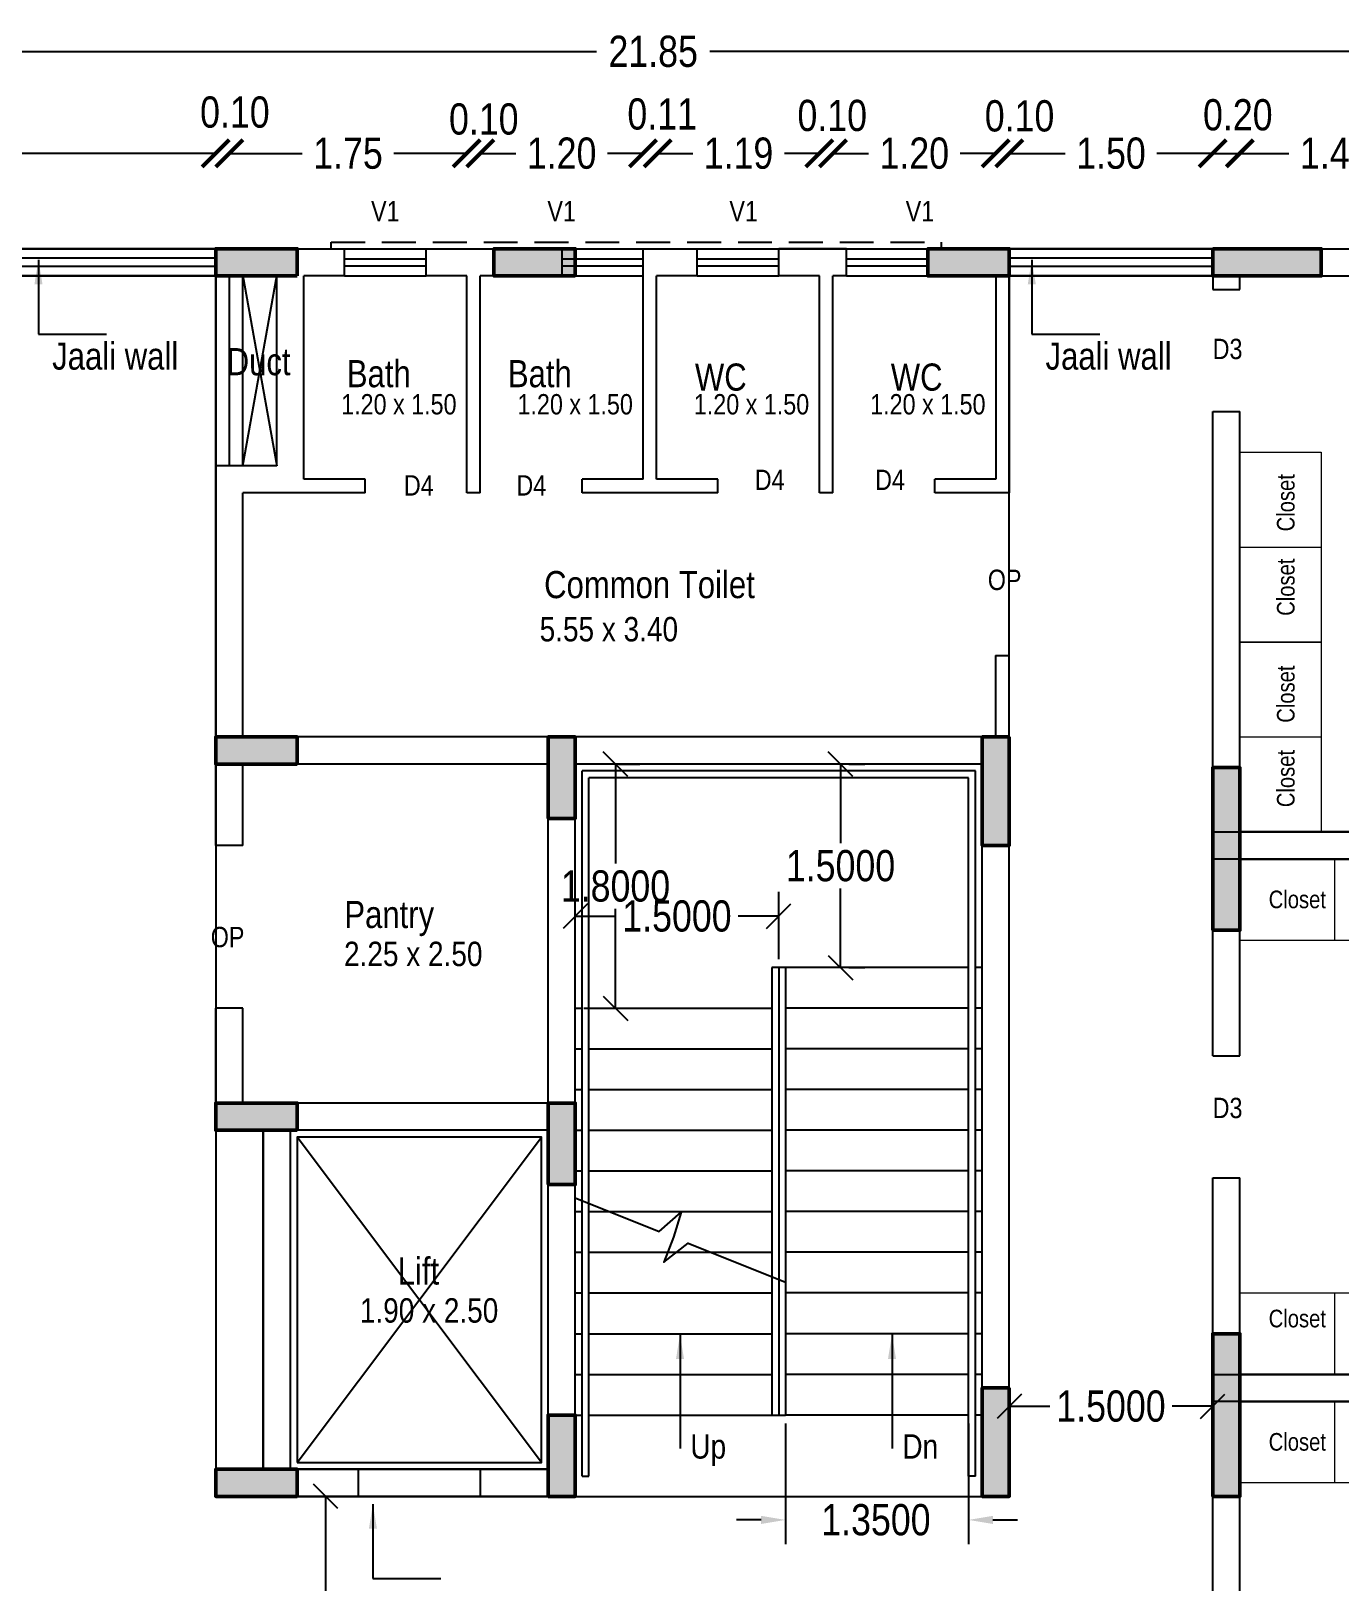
# Model space of a CAD drawing. Header units: metres. Extents: x -488 to 19274, y 1106 to 2071.
# Drawn here: x 19097.71 to 19107.36, y 1139.71 to 1151.15 of the extents above; entities that cross this region are included whole.
import ezdxf

# ---------------------------------------------------------------- set-up
doc = ezdxf.new("R2010")
doc.units = ezdxf.units.M
doc.header["$MEASUREMENT"] = 0
doc.linetypes.add('HIDDEN', pattern=[0.375, 0.25, -0.125])
for name, color, linetype in [('0 @ 1 (2)', 7, 'Continuous'), ('BLK_1_FLR_3_CARPET_AREA', 17, 'Continuous'), ('BLK_1_FLR_3_EXIT_WIDTH_DOOR', 2, 'Continuous'), ('BLK_1_FLR_3_LIFT_1', 30, 'Continuous'), ('BLK_1_FLR_3_REGULAR_ROOM_0', 117, 'Continuous'), ('WALL', 251, 'Continuous')]:
    doc.layers.add(name, color=color, linetype=linetype)
doc.layers.add('BLK_1_FLR_3_BLT_UP_AREA', color=17, linetype='Continuous', plot=False)
for name, color, linetype, lineweight in [('COL', 1, 'Continuous', 50), ('Hatch', 8, 'Continuous', 5), ('Joinery', 5, 'Continuous', 9)]:
    doc.layers.add(name, color=color, linetype=linetype, lineweight=lineweight)
doc.layers.add('DA-Furnitures', color=24, linetype='Continuous', lineweight=13, plot=False)
doc.styles.add('CODE', font='swissc.ttf', dxfattribs={"height": 0.25})
doc.styles.get("Standard").update_dxf_attribs({"font": 'swissc.ttf', "height": 0.23})
doc.dimstyles.new('OUTER', dxfattribs={"dimscale": 0, "dimtxt": 0.3, "dimasz": 0.18, "dimexe": 0.18, "dimexo": 0.0625, "dimgap": 0.09, "dimtad": 0, "dimzin": 0, "dimdsep": 46, "dimtxsty": 'CODE', "dimcen": 0.09, "dimse1": 1, "dimse2": 1, "dimclrd": 8, "dimclrt": 1, "dimadec": 0, "dimazin": 0, "dimtfac": 1, "dimtofl": 0, "dimtmove": 0, "dimatfit": 3, "dimfxl": 0, "dimtolj": 1, "dimtzin": 0, "dimarcsym": 0})
doc.dimstyles.get("Standard").update_dxf_attribs({"dimtxt": 1, "dimasz": 0.18, "dimexe": 0.18, "dimexo": 0.0625, "dimgap": 0.09, "dimtad": 0, "dimtih": 1, "dimtoh": 1, "dimdec": 4, "dimzin": 0, "dimdsep": 46, "dimtxsty": 'Standard', "dimcen": 0.09, "dimadec": 0, "dimazin": 0, "dimtfac": 1, "dimtdec": 4, "dimtofl": 0, "dimtmove": 0, "dimatfit": 3, "dimfxl": 0, "dimtolj": 1, "dimtzin": 0, "dimarcsym": 0})
doc.dimstyles.new('STANDARD$0', dxfattribs={"dimtxt": 7, "dimasz": 3, "dimexe": 3, "dimexo": 1, "dimgap": 1.5, "dimtad": 1, "dimdec": 1, "dimzin": 1, "dimdsep": 46, "dimlunit": 4, "dimtxsty": 'Standard', "dimblk": 'OBLIQUE', "dimcen": 0.09375, "dimdle": 1, "dimclrd": 8, "dimclre": 8, "dimclrt": 7, "dimadec": 1, "dimazin": 0, "dimtfac": 1, "dimtdec": 1, "dimtix": 1, "dimtmove": 2, "dimatfit": 3, "dimldrblk": 'ARCHTICK', "dimfxl": 0, "dimfrac": 2, "dimtolj": 1, "dimtzin": 0, "dimarcsym": 0})

# ---------------------------------------------------------------- blocks, each defined once
blk = doc.blocks.new('_OBLIQUE')
at = {"color": 0, "linetype": 'ByBlock'}
blk.add_line((-0.5, -0.5), (0.5, 0.5), dxfattribs=at)
blk = doc.blocks.new('*D274')
at = {"lineweight": -2}
for p, q in [((19102.017, 1145.744), (19102.017, 1145.012)), ((19102.04, 1145.744), (19102.197, 1145.744)), ((19102.017, 1143.944), (19102.017, 1144.676)), ((19101.783, 1143.944), (19102.197, 1143.944))]:
    blk.add_line(p, q, dxfattribs=at)
at = {"layer": 'Defpoints', "color": 0}
for p in [(19101.977, 1145.744), (19101.72, 1143.944), (19102.017, 1143.944)]:
    blk.add_point(p, dxfattribs=at)
at = {"lineweight": -2, "xscale": 0.18, "yscale": 0.18, "zscale": 0.18}
for p, rotation in [((19102.017, 1145.744), 90), ((19102.017, 1143.944), 270)]:
    blk.add_blockref('_OBLIQUE', p, dxfattribs=dict(at, rotation=rotation))
at = {"insert": (19102.017, 1144.844), "char_height": 0.23, "attachment_point": 5}
blk.add_mtext('\\A1;1.8000', dxfattribs=at)
blk = doc.blocks.new('*D207')
at = {"lineweight": -2}
for p, q in [((19104.92, 1141.082), (19104.92, 1140.829)), ((19106.42, 1141.082), (19106.42, 1140.829)), ((19104.92, 1141.009), (19105.22, 1141.009)), ((19106.42, 1141.009), (19106.121, 1141.009))]:
    blk.add_line(p, q, dxfattribs=at)
at = {"layer": 'Defpoints', "color": 0}
for p in [(19104.92, 1141.144), (19106.42, 1141.144), (19106.42, 1141.009)]:
    blk.add_point(p, dxfattribs=at)
at = {"lineweight": -2, "xscale": 0.18, "yscale": 0.18, "zscale": 0.18, "rotation": 180}
blk.add_blockref('_OBLIQUE', (19104.92, 1141.009), dxfattribs=at)
at = {"lineweight": -2, "xscale": 0.18, "yscale": 0.18, "zscale": 0.18}
blk.add_blockref('_OBLIQUE', (19106.42, 1141.009), dxfattribs=at)
at = {"insert": (19105.67, 1141.009), "char_height": 0.23, "attachment_point": 5}
blk.add_mtext('\\A1;1.5000', dxfattribs=at)
blk = doc.blocks.new('*D208')
at = {"lineweight": -2}
for p, q in [((19099.993, 1140.344), (19099.7, 1140.344)), ((19099.88, 1140.344), (19099.88, 1139.512)), ((19099.88, 1138.344), (19099.88, 1139.176)), ((19099.993, 1138.344), (19099.7, 1138.344))]:
    blk.add_line(p, q, dxfattribs=at)
at = {"layer": 'Defpoints', "color": 0}
for p in [(19099.88, 1140.344), (19100.055, 1140.344), (19100.055, 1138.344)]:
    blk.add_point(p, dxfattribs=at)
at = {"lineweight": -2, "xscale": 0.18, "yscale": 0.18, "zscale": 0.18}
for p, rotation in [((19099.88, 1140.344), 90), ((19099.88, 1138.344), 270)]:
    blk.add_blockref('_OBLIQUE', p, dxfattribs=dict(at, rotation=rotation))
at = {"insert": (19099.88, 1139.344), "char_height": 0.23, "attachment_point": 5}
blk.add_mtext('\\A1;2.0000', dxfattribs=at)
blk = doc.blocks.new('A$C4303148A')
at = {"layer": 'DA-Furnitures'}
for p, q in [((0.9, 3.4), (0.9, 4)), ((0.9, 0.2), (0.9, 0.8))]:
    blk.add_line(p, q, dxfattribs=at)
for points in [[(1.6, 3.4), (0.2, 3.4), (0.2, 4), (1.6, 4)], [(1.6, 0.2), (0.2, 0.2), (0.2, 0.8), (1.6, 0.8)]]:
    blk.add_lwpolyline(points, close=True, dxfattribs=at)
at = {"layer": 'Joinery'}
for p, q in [((6.6, 3.18), (6.6, 1.03)), ((6.67, 1.03), (6.67, 3.18)), ((6.73, 1.03), (6.73, 3.18)), ((6.8, 3.18), (6.8, 1.03))]:
    blk.add_line(p, q, dxfattribs=at)
at = {"layer": 'WALL'}
for p, q in [((0, 4.2), (6.8, 4.2)), ((0, 2.55), (0, 4.2)), ((6.8, 4.2), (6.8, 3.18)), ((0.2, 4), (1.6, 4)), ((0.2, 2.55), (0.2, 4)), ((1.6, 3.4), (1.6, 4)), ((1.7, 4), (6.6, 4)), ((1.7, 3.4), (1.7, 4)), ((6.6, 4), (6.6, 3.18)), ((1.6, 3.4), (1.7, 3.4)), ((6.6, 3.18), (6.8, 3.18)), ((0, 2.55), (0.2, 2.55)), ((0, 0), (0, 1.65)), ((0, 1.65), (0.2, 1.65)), ((0, 1.65), (0.2, 1.65)), ((0.2, 0.2), (0.2, 1.65)), ((6.6, 1.03), (6.6, 0.2)), ((6.6, 1.03), (6.8, 1.03)), ((6.8, 1.03), (6.8, 0)), ((1.6, 0.8), (1.6, 0.2)), ((1.7, 0.8), (1.6, 0.8)), ((1.7, 0.2), (1.7, 0.8)), ((1.6, 0.2), (0.2, 0.2)), ((6.6, 0.2), (1.7, 0.2)), ((6.8, 0), (0, 0))]:
    blk.add_line(p, q, dxfattribs=at)
blk = doc.blocks.new('A$C3B793707')
at = {"layer": 'WALL'}
blk.add_blockref('A$C4303148A', (0, 0), dxfattribs=at)
blk = doc.blocks.new('zw$52C5')
at = {"layer": 'DA-Furnitures'}
for p, q in [((0.2, 2.3), (0.8, 2.3)), ((0.2, 0.9), (0.8, 0.9))]:
    blk.add_line(p, q, dxfattribs=at)
for points in [[(0.2, 1.6), (0.2, 3), (0.8, 3), (0.8, 1.6)], [(0.2, 0.2), (0.2, 1.6), (0.8, 1.6), (0.8, 0.2)]]:
    blk.add_lwpolyline(points, close=True, dxfattribs=at)
at = {"layer": 'Joinery'}
for p, q in [((6.6, 3.18), (6.6, 1.03)), ((6.67, 1.03), (6.67, 3.18)), ((6.73, 1.03), (6.73, 3.18)), ((6.8, 3.18), (6.8, 1.03))]:
    blk.add_line(p, q, dxfattribs=at)
at = {"layer": 'WALL'}
for p, q in [((0, 4.5), (6.8, 4.5)), ((0, 4.5), (0, 4.2)), ((6.8, 4.5), (6.8, 3.18)), ((0.2, 4.3), (1.6, 4.3)), ((0.2, 4.2), (0.2, 4.3)), ((1.6, 3.7), (1.6, 4.3)), ((1.7, 4.3), (6.6, 4.3)), ((1.7, 3.7), (1.7, 4.3)), ((6.6, 4.3), (6.6, 3.18)), ((0, 4.2), (0.2, 4.2)), ((1.6, 3.7), (1.7, 3.7)), ((0, 0), (0, 3.3)), ((0, 3.3), (0.2, 3.3)), ((0, 3.3), (0.2, 3.3)), ((0.2, 0.2), (0.2, 3.3)), ((6.6, 3.18), (6.8, 3.18)), ((6.6, 1.03), (6.6, 0.2)), ((6.6, 1.03), (6.8, 1.03)), ((6.8, 1.03), (6.8, 0)), ((1.6, 0.8), (1.6, 0.2)), ((1.7, 0.8), (1.6, 0.8)), ((1.7, 0.2), (1.7, 0.8)), ((1.6, 0.2), (0.2, 0.2)), ((6.6, 0.2), (1.7, 0.2)), ((6.8, 0), (0, 0))]:
    blk.add_line(p, q, dxfattribs=at)
blk = doc.blocks.new('*D209')
at = {"lineweight": -2}
for p, q in [((19101.72, 1144.307), (19101.72, 1144.803)), ((19103.22, 1144.307), (19103.22, 1144.803)), ((19101.72, 1144.623), (19102.02, 1144.623)), ((19103.22, 1144.623), (19102.921, 1144.623))]:
    blk.add_line(p, q, dxfattribs=at)
at = {"layer": 'Defpoints', "color": 0}
for p in [(19103.22, 1144.623), (19101.72, 1144.244), (19103.22, 1144.244)]:
    blk.add_point(p, dxfattribs=at)
at = {"lineweight": -2, "xscale": 0.18, "yscale": 0.18, "zscale": 0.18, "rotation": 180}
blk.add_blockref('_OBLIQUE', (19101.72, 1144.623), dxfattribs=at)
at = {"lineweight": -2, "xscale": 0.18, "yscale": 0.18, "zscale": 0.18}
blk.add_blockref('_OBLIQUE', (19103.22, 1144.623), dxfattribs=at)
at = {"insert": (19102.47, 1144.623), "char_height": 0.23, "attachment_point": 5}
blk.add_mtext('\\A1;1.5000', dxfattribs=at)
blk = doc.blocks.new('*D210')
at = {"lineweight": -2}
for p, q in [((19103.676, 1145.744), (19103.676, 1145.162)), ((19103.738, 1145.744), (19103.856, 1145.744)), ((19103.676, 1144.244), (19103.676, 1144.826)), ((19103.738, 1144.244), (19103.856, 1144.244))]:
    blk.add_line(p, q, dxfattribs=at)
at = {"layer": 'Defpoints', "color": 0}
for p in [(19103.676, 1145.744), (19103.676, 1145.744), (19103.676, 1144.244)]:
    blk.add_point(p, dxfattribs=at)
at = {"lineweight": -2, "xscale": 0.18, "yscale": 0.18, "zscale": 0.18}
for p, rotation in [((19103.676, 1145.744), 90), ((19103.676, 1144.244), 270)]:
    blk.add_blockref('_OBLIQUE', p, dxfattribs=dict(at, rotation=rotation))
at = {"insert": (19103.676, 1144.994), "char_height": 0.23, "attachment_point": 5}
blk.add_mtext('\\A1;1.5000', dxfattribs=at)
blk = doc.blocks.new('zw$3395')
at = {"layer": 'Hatch'}
h = blk.add_hatch(color=256, dxfattribs=at)
h.dxf.hatch_style = 1
h.paths.add_polyline_path([(15.05, 12.675), (15.05, 11.475), (15.25, 11.475), (15.25, 12.675)])
h.paths.add_polyline_path([(21.65, 12.661), (21.65, 11.461), (21.85, 11.461), (21.85, 12.661)])
h.paths.add_polyline_path([(15.05, 8.5), (15.05, 7.3), (15.25, 7.3), (15.25, 8.5)])
h.paths.add_polyline_path([(21.65, 8.5), (21.65, 7.3), (21.85, 7.3), (21.85, 8.5)])
h.paths.add_polyline_path([(15.05, 4.675), (15.05, 3.475), (15.25, 3.475), (15.25, 4.675)])
h.paths.add_polyline_path([(21.65, 4.675), (21.65, 3.475), (21.85, 3.475), (21.85, 4.675)])
h.paths.add_polyline_path([(0, 3.5), (0, 3.3), (0.8, 3.3), (0.8, 3.5)])
h.paths.add_polyline_path([(4.5, 3.5), (4.5, 3.3), (5.3, 3.3), (5.3, 3.5)])
h.paths.add_polyline_path([(15.05, 16.5), (15.05, 16.3), (15.85, 16.3), (15.85, 16.5)])
h.paths.add_polyline_path([(0, 0.2), (0, 0), (0.8, 0), (0.8, 0.2)])
h.paths.add_polyline_path([(5.4, 0.2), (5.4, 0), (6.2, 0), (6.2, 0.2)])
h.paths.add_polyline_path([(0, 6.8), (0, 6.6), (0.8, 6.6), (0.8, 6.8)])
h.paths.add_polyline_path([(5.4, 6.8), (5.4, 6.6), (6.2, 6.6), (6.2, 6.8)])
h.paths.add_polyline_path([(21.05, 16.5), (21.05, 16.3), (21.85, 16.3), (21.85, 16.5)])
h.paths.add_polyline_path([(13.35, 12.1), (13.35, 12.9), (13.55, 12.9), (13.55, 12.1)])
h.paths.add_polyline_path([(4.5, 9.8), (4.5, 10), (5.3, 10), (5.3, 9.8)])
h.paths.add_polyline_path([(0, 10), (0, 9.8), (0.8, 9.8), (0.8, 10)])
h.paths.add_polyline_path([(13.35, 7.3), (13.35, 8.1), (13.55, 8.1), (13.55, 7.3)])
h.paths.add_polyline_path([(15.05, 0.2), (15.05, 0), (15.85, 0), (15.85, 0.2)])
h.paths.add_polyline_path([(21.05, 0.2), (21.05, 0), (21.85, 0), (21.85, 0.2)])
h.paths.add_polyline_path([(7.7, 5.1), (7.7, 5.3), (8.3, 5.3), (8.3, 5.1)])
h.paths.add_polyline_path([(7.7, 7.5), (7.7, 7.3), (8.3, 7.3), (8.3, 7.5)])
h.paths.add_polyline_path([(7.7, 10), (7.7, 10.2), (8.3, 10.2), (8.3, 10)])
h.paths.add_polyline_path([(10.15, 7.3), (10.15, 7.9), (10.35, 7.9), (10.35, 7.3)])
h.paths.add_polyline_path([(7.7, 0), (7.7, 0.2), (8.3, 0.2), (8.3, 0)])
h.paths.add_polyline_path([(3.1, 13.3), (3.1, 13.1), (3.7, 13.1), (3.7, 13.3)])
h.paths.add_polyline_path([(0, 13.1), (0, 13.3), (0.6, 13.3), (0.6, 13.1)])
h.paths.add_polyline_path([(5.6, 13.1), (5.6, 13.3), (6.2, 13.3), (6.2, 13.1)])
h.paths.add_polyline_path([(10.15, 10.2), (10.15, 9.6), (10.35, 9.6), (10.35, 10.2)])
h.paths.add_polyline_path([(7.7, 12.7), (7.7, 12.9), (8.3, 12.9), (8.3, 12.7)])
h.paths.add_polyline_path([(10.15, 12.3), (10.15, 12.9), (10.35, 12.9), (10.35, 12.3)])
h.paths.add_polyline_path([(12.95, 5.3), (12.95, 5.1), (13.55, 5.1), (13.55, 5.3)])
h.paths.add_polyline_path([(7.7, 16.3), (7.7, 16.5), (8.3, 16.5), (8.3, 16.3)])
h.paths.add_polyline_path([(9.75, 16.3), (9.75, 16.5), (10.35, 16.5), (10.35, 16.3)])
h.paths.add_polyline_path([(3.1, 16.3), (3.1, 16.5), (3.7, 16.5), (3.7, 16.3)])
h.paths.add_polyline_path([(0, 16.3), (0, 16.5), (0.6, 16.5), (0.6, 16.3)])
h.paths.add_polyline_path([(12.95, 16.3), (12.95, 16.5), (13.55, 16.5), (13.55, 16.3)])
h.paths.add_polyline_path([(12.95, 0), (12.95, 0.2), (13.55, 0.2), (13.55, 0)])
at = {"layer": 'COL'}
for points in [[(8.3, 16.3), (7.7, 16.3), (7.7, 16.5), (8.3, 16.5)], [(10.35, 16.3), (9.75, 16.3), (9.75, 16.5), (10.35, 16.5)], [(13.55, 16.3), (12.95, 16.3), (12.95, 16.5), (13.55, 16.5)], [(15.05, 16.5), (15.85, 16.5), (15.85, 16.3), (15.05, 16.3)], [(8.3, 12.7), (7.7, 12.7), (7.7, 12.9), (8.3, 12.9)], [(10.15, 12.3), (10.15, 12.9), (10.35, 12.9), (10.35, 12.3)], [(13.55, 12.9), (13.55, 12.1), (13.35, 12.1), (13.35, 12.9)], [(15.05, 11.475), (15.25, 11.475), (15.25, 12.675), (15.05, 12.675)], [(8.3, 10), (7.7, 10), (7.7, 10.2), (8.3, 10.2)], [(10.15, 9.6), (10.15, 10.2), (10.35, 10.2), (10.35, 9.6)], [(15.05, 7.3), (15.25, 7.3), (15.25, 8.5), (15.05, 8.5)], [(13.55, 8.1), (13.55, 7.3), (13.35, 7.3), (13.35, 8.1)], [(10.15, 7.3), (10.15, 7.9), (10.35, 7.9), (10.35, 7.3)], [(8.3, 7.3), (7.7, 7.3), (7.7, 7.5), (8.3, 7.5)]]:
    blk.add_lwpolyline(points, close=True, dxfattribs=at)
blk = doc.blocks.new('*D156')
at = {"layer": 'BLK_1_FLR_3_EXIT_WIDTH_DOOR', "color": 0, "lineweight": -2}
for p, q in [((19103.27, 1140.882), (19103.27, 1139.991)), ((19104.62, 1140.882), (19104.62, 1139.991)), ((19103.09, 1140.171), (19102.91, 1140.171)), ((19104.8, 1140.171), (19104.98, 1140.171))]:
    blk.add_line(p, q, dxfattribs=at)
at = {"layer": 'BLK_1_FLR_3_EXIT_WIDTH_DOOR', "color": 0}
for points in [[(19103.09, 1140.201), (19103.09, 1140.141), (19103.27, 1140.171)], [(19104.8, 1140.201), (19104.8, 1140.141), (19104.62, 1140.171)]]:
    blk.add_solid(points, dxfattribs=at)
at = {"layer": 'Defpoints', "color": 0}
for p in [(19103.27, 1140.944), (19104.62, 1140.944), (19104.62, 1140.171)]:
    blk.add_point(p, dxfattribs=at)
at = {"layer": 'BLK_1_FLR_3_EXIT_WIDTH_DOOR', "color": 0, "insert": (19103.937, 1140.171), "char_height": 0.23, "attachment_point": 5}
blk.add_mtext('\\A1;1.3500', dxfattribs=at)
blk = doc.blocks.new('_ArchTick')
at = {"const_width": 0.15}
blk.add_lwpolyline([(-0.5, -0.5), (0.5, 0.5)], dxfattribs=at)
blk = doc.blocks.new('*D451')
at = {"lineweight": -2}
for p, q in [((19091.57, 1150.248), (19094.977, 1150.248)), ((19099.07, 1150.248), (19095.663, 1150.248))]:
    blk.add_line(p, q, dxfattribs=at)
at = {"layer": 'Defpoints', "color": 0}
for p in [(19099.07, 1150.248), (19099.07, 1149.344), (19091.57, 1149.227)]:
    blk.add_point(p, dxfattribs=at)
at = {"lineweight": -2, "xscale": 0.2, "yscale": 0.2, "zscale": 0.2, "rotation": 180}
blk.add_blockref('_ArchTick', (19091.57, 1150.248), dxfattribs=at)
at = {"lineweight": -2, "xscale": 0.2, "yscale": 0.2, "zscale": 0.2}
blk.add_blockref('_ArchTick', (19099.07, 1150.248), dxfattribs=at)
at = {"insert": (19095.32, 1150.248), "char_height": 0.23, "attachment_point": 5}
blk.add_mtext('\\A1;7.50', dxfattribs=at)
blk = doc.blocks.new('*D452')
at = {"lineweight": -2}
for p, q in [((19099.07, 1150.248), (19098.87, 1150.248)), ((19099.17, 1150.248), (19099.37, 1150.248))]:
    blk.add_line(p, q, dxfattribs=at)
at = {"layer": 'Defpoints', "color": 0}
for p in [(19099.17, 1150.248), (19099.07, 1149.344), (19099.17, 1149.344)]:
    blk.add_point(p, dxfattribs=at)
at = {"lineweight": -2, "xscale": 0.2, "yscale": 0.2, "zscale": 0.2}
blk.add_blockref('_ArchTick', (19099.07, 1150.248), dxfattribs=at)
at = {"lineweight": -2, "xscale": 0.2, "yscale": 0.2, "zscale": 0.2, "rotation": 180}
blk.add_blockref('_ArchTick', (19099.17, 1150.248), dxfattribs=at)
at = {"insert": (19099.211, 1150.551), "char_height": 0.23, "attachment_point": 5}
blk.add_mtext('\\A1;0.10', dxfattribs=at)
blk = doc.blocks.new('*D453')
at = {"lineweight": -2}
for p, q in [((19099.17, 1150.248), (19099.708, 1150.248)), ((19100.92, 1150.248), (19100.382, 1150.248))]:
    blk.add_line(p, q, dxfattribs=at)
at = {"layer": 'Defpoints', "color": 0}
for p in [(19100.92, 1150.248), (19099.17, 1149.344), (19100.92, 1149.344)]:
    blk.add_point(p, dxfattribs=at)
at = {"lineweight": -2, "xscale": 0.2, "yscale": 0.2, "zscale": 0.2, "rotation": 180}
blk.add_blockref('_ArchTick', (19099.17, 1150.248), dxfattribs=at)
at = {"lineweight": -2, "xscale": 0.2, "yscale": 0.2, "zscale": 0.2}
blk.add_blockref('_ArchTick', (19100.92, 1150.248), dxfattribs=at)
at = {"insert": (19100.045, 1150.248), "char_height": 0.23, "attachment_point": 5}
blk.add_mtext('\\A1;1.75', dxfattribs=at)
blk = doc.blocks.new('*D454')
at = {"lineweight": -2}
for p, q in [((19100.92, 1150.248), (19100.72, 1150.248)), ((19101.02, 1150.248), (19101.22, 1150.248))]:
    blk.add_line(p, q, dxfattribs=at)
at = {"layer": 'Defpoints', "color": 0}
for p in [(19101.02, 1150.248), (19100.92, 1149.344), (19101.02, 1149.344)]:
    blk.add_point(p, dxfattribs=at)
at = {"lineweight": -2, "xscale": 0.2, "yscale": 0.2, "zscale": 0.2}
blk.add_blockref('_ArchTick', (19100.92, 1150.248), dxfattribs=at)
at = {"lineweight": -2, "xscale": 0.2, "yscale": 0.2, "zscale": 0.2, "rotation": 180}
blk.add_blockref('_ArchTick', (19101.02, 1150.248), dxfattribs=at)
at = {"insert": (19101.046, 1150.5), "char_height": 0.23, "attachment_point": 5}
blk.add_mtext('\\A1;0.10', dxfattribs=at)
blk = doc.blocks.new('*D455')
at = {"lineweight": -2}
for p, q in [((19101.02, 1150.248), (19101.282, 1150.248)), ((19102.22, 1150.248), (19101.959, 1150.248))]:
    blk.add_line(p, q, dxfattribs=at)
at = {"layer": 'Defpoints', "color": 0}
for p in [(19102.22, 1150.248), (19101.02, 1149.344), (19102.22, 1149.344)]:
    blk.add_point(p, dxfattribs=at)
at = {"lineweight": -2, "xscale": 0.2, "yscale": 0.2, "zscale": 0.2, "rotation": 180}
blk.add_blockref('_ArchTick', (19101.02, 1150.248), dxfattribs=at)
at = {"lineweight": -2, "xscale": 0.2, "yscale": 0.2, "zscale": 0.2}
blk.add_blockref('_ArchTick', (19102.22, 1150.248), dxfattribs=at)
at = {"insert": (19101.62, 1150.248), "char_height": 0.23, "attachment_point": 5}
blk.add_mtext('\\A1;1.20', dxfattribs=at)
blk = doc.blocks.new('*D456')
at = {"lineweight": -2}
for p, q in [((19102.22, 1150.248), (19102.02, 1150.248)), ((19102.328, 1150.248), (19102.528, 1150.248))]:
    blk.add_line(p, q, dxfattribs=at)
at = {"layer": 'Defpoints', "color": 0}
for p in [(19102.328, 1150.248), (19102.22, 1149.344), (19102.328, 1149.344)]:
    blk.add_point(p, dxfattribs=at)
at = {"lineweight": -2, "xscale": 0.2, "yscale": 0.2, "zscale": 0.2}
blk.add_blockref('_ArchTick', (19102.22, 1150.248), dxfattribs=at)
at = {"lineweight": -2, "xscale": 0.2, "yscale": 0.2, "zscale": 0.2, "rotation": 180}
blk.add_blockref('_ArchTick', (19102.328, 1150.248), dxfattribs=at)
at = {"insert": (19102.361, 1150.537), "char_height": 0.23, "attachment_point": 5}
blk.add_mtext('\\A1;0.11', dxfattribs=at)
blk = doc.blocks.new('*D457')
at = {"lineweight": -2}
for p, q in [((19102.328, 1150.248), (19102.586, 1150.248)), ((19103.52, 1150.248), (19103.262, 1150.248))]:
    blk.add_line(p, q, dxfattribs=at)
at = {"layer": 'Defpoints', "color": 0}
for p in [(19103.52, 1150.248), (19102.328, 1149.344), (19103.52, 1149.344)]:
    blk.add_point(p, dxfattribs=at)
at = {"lineweight": -2, "xscale": 0.2, "yscale": 0.2, "zscale": 0.2, "rotation": 180}
blk.add_blockref('_ArchTick', (19102.328, 1150.248), dxfattribs=at)
at = {"lineweight": -2, "xscale": 0.2, "yscale": 0.2, "zscale": 0.2}
blk.add_blockref('_ArchTick', (19103.52, 1150.248), dxfattribs=at)
at = {"insert": (19102.924, 1150.248), "char_height": 0.23, "attachment_point": 5}
blk.add_mtext('\\A1;1.19', dxfattribs=at)
blk = doc.blocks.new('*D458')
at = {"lineweight": -2}
for p, q in [((19103.52, 1150.248), (19103.32, 1150.248)), ((19103.62, 1150.248), (19103.82, 1150.248))]:
    blk.add_line(p, q, dxfattribs=at)
at = {"layer": 'Defpoints', "color": 0}
for p in [(19103.62, 1150.248), (19103.52, 1149.344), (19103.62, 1149.344)]:
    blk.add_point(p, dxfattribs=at)
at = {"lineweight": -2, "xscale": 0.2, "yscale": 0.2, "zscale": 0.2}
blk.add_blockref('_ArchTick', (19103.52, 1150.248), dxfattribs=at)
at = {"lineweight": -2, "xscale": 0.2, "yscale": 0.2, "zscale": 0.2, "rotation": 180}
blk.add_blockref('_ArchTick', (19103.62, 1150.248), dxfattribs=at)
at = {"insert": (19103.615, 1150.526), "char_height": 0.23, "attachment_point": 5}
blk.add_mtext('\\A1;0.10', dxfattribs=at)
blk = doc.blocks.new('*D459')
at = {"lineweight": -2}
for p, q in [((19103.62, 1150.248), (19103.882, 1150.248)), ((19104.82, 1150.248), (19104.559, 1150.248))]:
    blk.add_line(p, q, dxfattribs=at)
at = {"layer": 'Defpoints', "color": 0}
for p in [(19104.82, 1150.248), (19103.62, 1149.344), (19104.82, 1149.344)]:
    blk.add_point(p, dxfattribs=at)
at = {"lineweight": -2, "xscale": 0.2, "yscale": 0.2, "zscale": 0.2, "rotation": 180}
blk.add_blockref('_ArchTick', (19103.62, 1150.248), dxfattribs=at)
at = {"lineweight": -2, "xscale": 0.2, "yscale": 0.2, "zscale": 0.2}
blk.add_blockref('_ArchTick', (19104.82, 1150.248), dxfattribs=at)
at = {"insert": (19104.22, 1150.248), "char_height": 0.23, "attachment_point": 5}
blk.add_mtext('\\A1;1.20', dxfattribs=at)
blk = doc.blocks.new('*D460')
at = {"lineweight": -2}
for p, q in [((19104.82, 1150.248), (19104.62, 1150.248)), ((19104.92, 1150.248), (19105.12, 1150.248))]:
    blk.add_line(p, q, dxfattribs=at)
at = {"layer": 'Defpoints', "color": 0}
for p in [(19104.92, 1150.248), (19104.82, 1149.344), (19104.92, 1149.344)]:
    blk.add_point(p, dxfattribs=at)
at = {"lineweight": -2, "xscale": 0.2, "yscale": 0.2, "zscale": 0.2}
blk.add_blockref('_ArchTick', (19104.82, 1150.248), dxfattribs=at)
at = {"lineweight": -2, "xscale": 0.2, "yscale": 0.2, "zscale": 0.2, "rotation": 180}
blk.add_blockref('_ArchTick', (19104.92, 1150.248), dxfattribs=at)
at = {"insert": (19104.996, 1150.523), "char_height": 0.23, "attachment_point": 5}
blk.add_mtext('\\A1;0.10', dxfattribs=at)
blk = doc.blocks.new('*D461')
at = {"lineweight": -2}
for p, q in [((19104.92, 1150.248), (19105.332, 1150.248)), ((19106.42, 1150.248), (19106.009, 1150.248))]:
    blk.add_line(p, q, dxfattribs=at)
at = {"layer": 'Defpoints', "color": 0}
for p in [(19106.42, 1150.248), (19104.92, 1149.344), (19106.42, 1149.344)]:
    blk.add_point(p, dxfattribs=at)
at = {"lineweight": -2, "xscale": 0.2, "yscale": 0.2, "zscale": 0.2, "rotation": 180}
blk.add_blockref('_ArchTick', (19104.92, 1150.248), dxfattribs=at)
at = {"lineweight": -2, "xscale": 0.2, "yscale": 0.2, "zscale": 0.2}
blk.add_blockref('_ArchTick', (19106.42, 1150.248), dxfattribs=at)
at = {"insert": (19105.67, 1150.248), "char_height": 0.23, "attachment_point": 5}
blk.add_mtext('\\A1;1.50', dxfattribs=at)
blk = doc.blocks.new('*D462')
at = {"lineweight": -2}
blk.add_line((19106.42, 1150.248), (19106.62, 1150.248), dxfattribs=at)
at = {"layer": 'Defpoints', "color": 0}
for p in [(19106.62, 1150.248), (19106.42, 1149.344), (19106.62, 1149.344)]:
    blk.add_point(p, dxfattribs=at)
at = {"lineweight": -2, "xscale": 0.2, "yscale": 0.2, "zscale": 0.2, "rotation": 180}
blk.add_blockref('_ArchTick', (19106.42, 1150.248), dxfattribs=at)
at = {"lineweight": -2, "xscale": 0.2, "yscale": 0.2, "zscale": 0.2}
blk.add_blockref('_ArchTick', (19106.62, 1150.248), dxfattribs=at)
at = {"insert": (19106.605, 1150.531), "char_height": 0.23, "attachment_point": 5}
blk.add_mtext('\\A1;0.20', dxfattribs=at)
blk = doc.blocks.new('*D463')
at = {"lineweight": -2}
for p, q in [((19106.62, 1150.248), (19106.982, 1150.248)), ((19108.02, 1150.248), (19107.659, 1150.248))]:
    blk.add_line(p, q, dxfattribs=at)
at = {"layer": 'Defpoints', "color": 0}
for p in [(19108.02, 1150.248), (19106.62, 1149.344), (19108.02, 1149.344)]:
    blk.add_point(p, dxfattribs=at)
at = {"lineweight": -2, "xscale": 0.2, "yscale": 0.2, "zscale": 0.2, "rotation": 180}
blk.add_blockref('_ArchTick', (19106.62, 1150.248), dxfattribs=at)
at = {"lineweight": -2, "xscale": 0.2, "yscale": 0.2, "zscale": 0.2}
blk.add_blockref('_ArchTick', (19108.02, 1150.248), dxfattribs=at)
at = {"insert": (19107.32, 1150.248), "char_height": 0.23, "attachment_point": 5}
blk.add_mtext('\\A1;1.40', dxfattribs=at)
blk = doc.blocks.new('*D468')
at = {"lineweight": -2}
for p, q in [((19091.37, 1150.999), (19101.878, 1150.999)), ((19113.22, 1150.999), (19102.713, 1150.999))]:
    blk.add_line(p, q, dxfattribs=at)
at = {"layer": 'Defpoints', "color": 0}
for p in [(19113.22, 1150.999), (19091.37, 1149.544), (19113.22, 1149.544)]:
    blk.add_point(p, dxfattribs=at)
at = {"lineweight": -2, "xscale": 0.2, "yscale": 0.2, "zscale": 0.2, "rotation": 180}
blk.add_blockref('_ArchTick', (19091.37, 1150.999), dxfattribs=at)
at = {"lineweight": -2, "xscale": 0.2, "yscale": 0.2, "zscale": 0.2}
blk.add_blockref('_ArchTick', (19113.22, 1150.999), dxfattribs=at)
at = {"insert": (19102.295, 1150.999), "char_height": 0.23, "attachment_point": 5}
blk.add_mtext('\\A1;21.85', dxfattribs=at)

msp = doc.modelspace()

# ---------------------------------------------------------------- linework, layer by layer
for p, q in [((19099.07031, 1149.54425), (19097.57031, 1149.54425)), ((19099.07031, 1149.54425), (19100.02031, 1149.54425)), ((19099.07031, 1149.54425), (19099.27031, 1149.54425)), ((19099.07031, 1149.34425), (19099.07031, 1149.54425)), ((19100.02031, 1149.54425), (19100.62031, 1149.54425)), ((19100.02031, 1149.34425), (19100.02031, 1149.54425)), ((19100.62031, 1149.54425), (19101.62031, 1149.54425)), ((19100.62031, 1149.34425), (19100.62031, 1149.54425)), ((19101.62031, 1149.54425), (19101.62031, 1149.34425)), ((19101.62031, 1149.54425), (19102.22031, 1149.54425)), ((19102.22031, 1149.54425), (19102.62031, 1149.54425)), ((19102.22031, 1147.84425), (19102.22031, 1149.54425)), ((19102.62031, 1149.54425), (19103.22031, 1149.54425)), ((19102.62031, 1149.34425), (19102.62031, 1149.54425)), ((19103.72031, 1149.54425), (19103.22031, 1149.54425)), ((19103.22031, 1149.34425), (19103.22031, 1149.54425)), ((19103.72031, 1149.54425), (19104.32031, 1149.54425)), ((19103.72031, 1149.34425), (19103.72031, 1149.54425)), ((19104.92031, 1149.54425), (19104.32031, 1149.54425)), ((19104.32031, 1149.34425), (19104.32031, 1149.54425)), ((19106.42031, 1149.54425), (19104.92031, 1149.54425)), ((19104.92031, 1149.54425), (19104.92031, 1147.74425)), ((19099.07031, 1149.47425), (19097.57031, 1149.47425)), ((19099.07031, 1149.41425), (19097.57031, 1149.41425)), ((19100.02031, 1149.46925), (19100.62031, 1149.46925)), ((19100.02031, 1149.41925), (19100.62031, 1149.41925)), ((19101.62031, 1149.46925), (19102.22031, 1149.46925)), ((19101.62031, 1149.41925), (19102.22031, 1149.41925)), ((19102.62031, 1149.46925), (19103.22031, 1149.46925)), ((19102.62031, 1149.41925), (19103.22031, 1149.41925)), ((19103.72031, 1149.46925), (19104.32031, 1149.46925)), ((19103.72031, 1149.41925), (19104.32031, 1149.41925)), ((19106.42031, 1149.47425), (19104.92031, 1149.47425)), ((19106.42031, 1149.41425), (19104.92031, 1149.41425)), ((19099.07031, 1149.34425), (19097.57031, 1149.34425)), ((19099.07031, 1147.94425), (19099.07031, 1149.34425)), ((19099.52031, 1149.34425), (19099.07031, 1149.34425)), ((19099.17031, 1147.94425), (19099.17031, 1149.34425)), ((19099.27031, 1147.94425), (19099.27031, 1149.34425)), ((19099.27031, 1149.34425), (19099.52031, 1147.94425)), ((19099.27031, 1147.94425), (19099.52031, 1149.34425)), ((19099.52031, 1147.94425), (19099.52031, 1149.34425)), ((19100.02031, 1149.34425), (19099.72031, 1149.34425)), ((19099.72031, 1147.84425), (19099.72031, 1149.34425)), ((19100.02031, 1149.34425), (19100.62031, 1149.34425)), ((19100.92031, 1149.34425), (19100.62031, 1149.34425)), ((19100.92031, 1147.74425), (19100.92031, 1149.34425)), ((19101.62031, 1149.34425), (19101.02031, 1149.34425)), ((19101.02031, 1147.74425), (19101.02031, 1149.34425)), ((19101.62031, 1149.34425), (19102.22031, 1149.34425)), ((19102.62031, 1149.34425), (19102.32031, 1149.34425)), ((19102.32031, 1147.84425), (19102.32031, 1149.34425)), ((19102.62031, 1149.34425), (19103.22031, 1149.34425)), ((19103.52031, 1149.34425), (19103.22031, 1149.34425)), ((19103.52031, 1147.74425), (19103.52031, 1149.34425)), ((19103.62031, 1147.74425), (19103.62031, 1149.34425)), ((19103.72031, 1149.34425), (19103.62031, 1149.34425)), ((19103.72031, 1149.34425), (19104.32031, 1149.34425)), ((19104.82031, 1149.34425), (19104.32031, 1149.34425)), ((19104.82031, 1149.34425), (19104.82031, 1147.84425)), ((19106.42031, 1149.34425), (19104.92031, 1149.34425)), ((19099.07031, 1147.94425), (19099.07031, 1147.74425)), ((19099.52031, 1147.94425), (19099.07031, 1147.94425)), ((19099.07031, 1145.14425), (19099.07031, 1147.94425)), ((19100.17031, 1147.84425), (19099.72031, 1147.84425)), ((19100.17031, 1147.74425), (19100.17031, 1147.84425)), ((19101.77031, 1147.74425), (19101.77031, 1147.84425)), ((19102.22031, 1147.84425), (19101.77031, 1147.84425)), ((19102.77031, 1147.84425), (19102.32031, 1147.84425)), ((19102.77031, 1147.74425), (19102.77031, 1147.84425)), ((19104.37031, 1147.74425), (19104.37031, 1147.84425)), ((19104.82031, 1147.84425), (19104.37031, 1147.84425)), ((19100.17031, 1147.74425), (19099.27031, 1147.74425)), ((19099.27031, 1145.94425), (19099.27031, 1147.74425)), ((19101.02031, 1147.74425), (19100.92031, 1147.74425)), ((19102.77031, 1147.74425), (19101.77031, 1147.74425)), ((19103.62031, 1147.74425), (19103.52031, 1147.74425)), ((19104.92031, 1147.74425), (19104.37031, 1147.74425)), ((19104.8187, 1146.54425), (19104.9187, 1146.54425)), ((19104.82031, 1145.94425), (19104.82031, 1146.54425)), ((19104.92031, 1145.74425), (19104.92031, 1146.54425)), ((19104.82031, 1145.94425), (19099.27031, 1145.94425)), ((19099.27031, 1145.14425), (19099.27031, 1145.74425)), ((19101.52031, 1145.74425), (19099.27031, 1145.74425)), ((19101.52031, 1143.24425), (19101.52031, 1145.74425)), ((19104.72031, 1145.74425), (19101.72031, 1145.74425)), ((19101.72031, 1140.34425), (19101.72031, 1145.74425)), ((19104.72031, 1140.34425), (19104.72031, 1145.74425)), ((19104.92031, 1140.34425), (19104.92031, 1145.74425)), ((19104.67031, 1145.69425), (19101.77031, 1145.69425)), ((19101.77031, 1140.49425), (19101.77031, 1145.69425)), ((19104.62031, 1145.64425), (19101.82031, 1145.64425)), ((19101.82031, 1140.49425), (19101.82031, 1145.64425)), ((19104.62031, 1140.49425), (19104.62031, 1145.64425)), ((19104.67031, 1140.49425), (19104.67031, 1145.69425)), ((19099.27031, 1145.14425), (19099.07031, 1145.14425)), ((19103.17031, 1144.24425), (19103.17031, 1140.94425)), ((19103.22031, 1144.24425), (19103.22031, 1140.94425)), ((19103.27031, 1144.24425), (19103.27031, 1140.94425)), ((19104.62031, 1144.24425), (19103.27031, 1144.24425)), ((19104.72031, 1144.24425), (19104.67031, 1144.24425)), ((19099.27031, 1143.94425), (19099.07031, 1143.94425)), ((19099.07031, 1143.04425), (19099.07031, 1143.94425)), ((19099.27031, 1143.24425), (19099.27031, 1143.94425)), ((19099.27031, 1143.24425), (19099.27031, 1143.94425)), ((19101.72031, 1143.94425), (19101.77031, 1143.94425)), ((19101.82031, 1143.94425), (19103.17031, 1143.94425)), ((19104.62031, 1143.94425), (19103.27031, 1143.94425)), ((19104.72031, 1143.94425), (19104.67031, 1143.94425)), ((19101.72031, 1143.64425), (19101.77031, 1143.64425)), ((19101.82031, 1143.64425), (19103.17031, 1143.64425)), ((19104.62031, 1143.64425), (19103.27031, 1143.64425)), ((19104.72031, 1143.64425), (19104.67031, 1143.64425)), ((19101.72031, 1143.34425), (19101.77031, 1143.34425)), ((19101.82031, 1143.34425), (19103.17031, 1143.34425)), ((19104.62031, 1143.34425), (19103.27031, 1143.34425)), ((19104.72031, 1143.34425), (19104.67031, 1143.34425)), ((19101.52031, 1143.24425), (19099.27031, 1143.24425)), ((19099.42031, 1143.04425), (19099.07031, 1143.04425)), ((19099.42031, 1140.54425), (19099.42031, 1143.04425)), ((19101.52031, 1143.04425), (19099.62031, 1143.04425)), ((19099.62031, 1140.54425), (19099.62031, 1143.04425)), ((19101.52031, 1140.54425), (19101.52031, 1143.04425)), ((19101.72031, 1143.04425), (19101.77031, 1143.04425)), ((19101.82031, 1143.04425), (19103.17031, 1143.04425)), ((19104.62031, 1143.04425), (19103.27031, 1143.04425)), ((19104.72031, 1143.04425), (19104.67031, 1143.04425)), ((19099.67031, 1140.59425), (19101.47031, 1142.99425)), ((19101.47031, 1140.59425), (19099.67031, 1142.99425)), ((19101.72031, 1142.74425), (19101.77031, 1142.74425)), ((19101.82031, 1142.74425), (19103.17031, 1142.74425)), ((19104.62031, 1142.74425), (19103.27031, 1142.74425)), ((19104.72031, 1142.74425), (19104.67031, 1142.74425)), ((19101.72031, 1142.44425), (19101.77031, 1142.44425)), ((19101.82031, 1142.44425), (19103.17031, 1142.44425)), ((19104.62031, 1142.44425), (19103.27031, 1142.44425)), ((19104.72031, 1142.44425), (19104.67031, 1142.44425)), ((19101.72031, 1142.14425), (19101.77031, 1142.14425)), ((19101.82031, 1142.14425), (19103.17031, 1142.14425)), ((19104.62031, 1142.14425), (19103.27031, 1142.14425)), ((19104.72031, 1142.14425), (19104.67031, 1142.14425)), ((19101.72031, 1141.84425), (19101.77031, 1141.84425)), ((19101.82031, 1141.84425), (19103.17031, 1141.84425)), ((19104.62031, 1141.84425), (19103.27031, 1141.84425)), ((19104.72031, 1141.84425), (19104.67031, 1141.84425)), ((19101.72031, 1141.54425), (19101.77031, 1141.54425)), ((19101.82031, 1141.54425), (19103.17031, 1141.54425)), ((19104.62031, 1141.54425), (19103.27031, 1141.54425)), ((19104.72031, 1141.54425), (19104.67031, 1141.54425)), ((19101.72031, 1141.24425), (19101.77031, 1141.24425)), ((19101.82031, 1141.24425), (19103.17031, 1141.24425)), ((19104.62031, 1141.24425), (19103.27031, 1141.24425)), ((19104.72031, 1141.24425), (19104.67031, 1141.24425)), ((19101.72031, 1140.94425), (19101.77031, 1140.94425)), ((19101.82031, 1140.94425), (19103.17031, 1140.94425)), ((19103.17031, 1140.94425), (19103.27031, 1140.94425)), ((19104.62031, 1140.94425), (19103.27031, 1140.94425)), ((19104.72031, 1140.94425), (19104.67031, 1140.94425)), ((19099.42031, 1140.54425), (19099.07031, 1140.54425)), ((19099.07031, 1140.54425), (19099.07031, 1140.34425)), ((19100.12031, 1140.54425), (19099.62031, 1140.54425)), ((19101.02031, 1140.54425), (19100.12031, 1140.54425)), ((19100.12031, 1140.54425), (19100.12031, 1140.34425)), ((19101.52031, 1140.54425), (19101.02031, 1140.54425)), ((19101.02031, 1140.54425), (19101.02031, 1140.34425)), ((19101.77031, 1140.49425), (19101.82031, 1140.49425)), ((19104.67031, 1140.49425), (19104.62031, 1140.49425)), ((19100.12031, 1140.34425), (19099.07031, 1140.34425)), ((19101.02031, 1140.34425), (19100.12031, 1140.34425)), ((19101.72031, 1140.34425), (19101.02031, 1140.34425)), ((19104.92031, 1140.34425), (19104.72031, 1140.34425))]:
    msp.add_line(p, q)
at = {"linetype": 'HIDDEN'}
for p, q in [((19099.92031, 1149.59425), (19104.42031, 1149.59425)), ((19099.92031, 1149.54425), (19099.92031, 1149.59425)), ((19104.42031, 1149.54425), (19104.42031, 1149.59425)), ((19103.27031, 1144.24425), (19103.17031, 1144.24425))]:
    msp.add_line(p, q, dxfattribs=at)
msp.add_lwpolyline([(19099.67031, 1140.59425), (19101.47031, 1140.59425), (19101.47031, 1142.99425), (19099.67031, 1142.99425)], close=True)
msp.add_lwpolyline([(19101.72031, 1142.54519), (19102.33895, 1142.29773), (19102.50076, 1142.43974), (19102.44531, 1142.25519), (19102.37288, 1142.07063), (19102.55166, 1142.21264), (19103.27031, 1141.92519)])
at = {"layer": 'BLK_1_FLR_3_BLT_UP_AREA', "color": 17}
msp.add_lwpolyline([(19113.22031, 1133.04425), (19104.72031, 1133.04425), (19104.72031, 1138.14425), (19099.27031, 1138.14425), (19099.27031, 1133.04425), (19091.37031, 1133.04425), (19091.37031, 1149.54425), (19113.22031, 1149.54425)], close=True, dxfattribs=at)
at = {"layer": 'BLK_1_FLR_3_CARPET_AREA', "color": 17}
msp.add_lwpolyline([(19113.02031, 1149.34425), (19113.02031, 1133.24425), (19104.92031, 1133.24425), (19104.92031, 1138.34425), (19099.07031, 1138.34425), (19099.07031, 1133.24424), (19091.57031, 1133.24424), (19091.57031, 1146.14425), (19097.57031, 1146.14425), (19097.57031, 1149.34425), (19099.07031, 1149.34425), (19099.07031, 1140.34425), (19104.92031, 1140.34425), (19104.92031, 1149.34425), (19113.02031, 1149.34425)], close=True, dxfattribs=at)
at = {"layer": 'BLK_1_FLR_3_LIFT_1'}
msp.add_lwpolyline([(19101.52031, 1143.04425), (19099.42031, 1143.04425), (19099.42031, 1140.54425), (19101.52031, 1140.54425)], close=True, dxfattribs=at)
at = {"layer": 'BLK_1_FLR_3_REGULAR_ROOM_0', "color": 2}
msp.add_lwpolyline([(19113.02031, 1149.34425), (19113.02031, 1133.24425), (19104.92031, 1133.24425), (19104.92031, 1138.34425), (19099.07031, 1138.34425), (19099.07031, 1133.24424), (19091.57031, 1133.24424), (19091.57031, 1146.14425), (19097.57031, 1146.14425), (19097.57031, 1149.34425), (19099.07031, 1149.34425), (19099.07031, 1140.34425), (19104.92031, 1140.34425), (19104.92031, 1149.34425), (19113.02031, 1149.34425)], close=True, dxfattribs=at)

# ---------------------------------------------------------------- block references
for name, p in [('zw$3395', (19091.37031, 1133.04425)), ('zw$52C5', (19106.42031, 1145.04425)), ('A$C3B793707', (19106.42031, 1141.04425)), ('A$C3B793707', (19106.42031, 1137.04425))]:
    msp.add_blockref(name, p)

# ---------------------------------------------------------------- texts
for s, insert, char_height, width, attachment_point in [('V1', (19100.21495, 1149.89618), 0.15, 0.3942709, 1), ('V1', (19101.51495, 1149.89618), 0.15, 0.3942709, 1), ('V1', (19102.85673, 1149.89618), 0.15, 0.3942709, 1), ('V1', (19104.15673, 1149.89618), 0.15, 0.3942709, 1), ('Jaali wall', (19097.86407, 1148.85303), 0.2, 3.8320968, 1), ('Jaali wall', (19105.18745, 1148.85303), 0.2, 3.8320968, 1), ('D3', (19106.41963, 1148.88074), 0.15, 0.3942709, 1), ('Duct', (19099.15075, 1148.81206), 0.2, 3.8320968, 1), ('Bath', (19100.03623, 1148.5207), 0.2, 3.8320968, 7), ('Bath', (19101.22374, 1148.5207), 0.2, 3.8320968, 7), ('WC', (19102.60254, 1148.4954), 0.2, 3.8320968, 7), ('WC', (19104.04657, 1148.4954), 0.2, 3.8320968, 7), ('1.20 x 1.50', (19100.84503, 1148.3207), 0.15, 3.8320968, 9), ('1.20 x 1.50', (19102.14503, 1148.3207), 0.15, 3.8320968, 9), ('1.20 x 1.50', (19103.44503, 1148.3207), 0.15, 3.8320968, 9), ('1.20 x 1.50', (19104.74503, 1148.3207), 0.15, 3.8320968, 9), ('D4', (19103.0437, 1147.91535), 0.15, 0.3942709, 1), ('D4', (19103.931, 1147.91535), 0.15, 0.3942709, 1), ('D4', (19100.45702, 1147.87473), 0.15, 0.3942709, 1), ('D4', (19101.28661, 1147.87473), 0.15, 0.3942709, 1), ('Common Toilet', (19103.04411, 1147.1681), 0.2, 3.8320968, 3), ('OP', (19104.76185, 1147.17809), 0.15, 0.3942709, 1), ('{5.55} x 3.40', (19101.45785, 1146.64671), 0.18, 1.5896265, 7), ('Pantry', (19100.01801, 1144.73556), 0.2, 3.8320968, 1), ('Closet', (19107.25474, 1144.67965), 0.13, 3.8320968, 9), ('OP', (19099.03296, 1144.54425), 0.15, 0.3942709, 1), ('2.25 x 2.50', (19101.03613, 1144.25228), 0.18, 1.5896265, 9), ('D3', (19106.41963, 1143.28372), 0.15, 0.3942709, 1), ('Lift', (19100.41131, 1142.10629), 0.2, 3.8320968, 1), ('1.90 x 2.50', (19101.15294, 1141.62301), 0.18, 1.5896265, 9), ('Closet', (19107.25474, 1141.58915), 0.13, 3.8320968, 9), ('Up', (19102.83265, 1140.80301), 0.18, 3.8320968, 3), ('Dn', (19104.39556, 1140.80301), 0.18, 3.8320968, 3), ('Closet', (19107.25474, 1140.67965), 0.13, 3.8320968, 9)]:
    msp.add_mtext(s, dxfattribs=dict(insert=insert, char_height=char_height, width=width, attachment_point=attachment_point))
at = {"char_height": 0.13, "width": 3.8320968, "attachment_point": 9, "rotation": 90}
for insert in [(19107.0254, 1147.88252), (19107.0254, 1147.25999), (19107.0254, 1146.47127), (19107.0254, 1145.84874)]:
    msp.add_mtext('Closet', dxfattribs=dict(at, insert=insert))

# ---------------------------------------------------------------- dimensions: what is measured, and where the dimension line sits
for base, p1, p2, picture, middle in [((19102.01663, 1143.94425), (19101.9772, 1145.74425), (19101.72031, 1143.94425), '*D274', (19102.01663, 1144.84425)), ((19103.67581, 1145.74425), (19103.67581, 1144.24425), (19103.67581, 1145.74425), '*D210', (19103.67581, 1144.99425)), ((19099.87999, 1140.34425), (19100.05505, 1138.34425), (19100.05505, 1140.34425), '*D208', (19099.87999, 1139.34425))]:
    dim = msp.add_linear_dim(base=base, p1=p1, p2=p2, angle=90, dimstyle='Standard', override={"dimtxt": 0.2, "dimgap": 0.05, "dimtad": 0, "dimblk": 'OBLIQUE', "dimclrd": 256, "dimclre": 256, "dimclrt": 256})
    dim.commit()
    dim.dimension.update_dxf_attribs({"geometry": picture, "text_midpoint": middle})
dim = msp.add_aligned_dim(p1=(19101.72031, 1144.24425), p2=(19103.22031, 1144.24425), distance=0.37842, dimstyle='Standard', override={"dimtxt": 0.2, "dimgap": 0.05, "dimtad": 0, "dimblk": 'OBLIQUE', "dimclrd": 256, "dimclre": 256, "dimclrt": 256})
dim.commit()
dim.dimension.update_dxf_attribs({"geometry": '*D209', "text_midpoint": (19102.47031, 1144.62266)})
dim = msp.add_linear_dim(base=(19106.42031, 1141.00854), p1=(19104.92031, 1141.14425), p2=(19106.42031, 1141.14425), dimstyle='Standard', override={"dimtxt": 0.2, "dimgap": 0.05, "dimtad": 0, "dimblk": 'OBLIQUE', "dimclrd": 256, "dimclre": 256, "dimclrt": 256})
dim.commit()
dim.dimension.update_dxf_attribs({"geometry": '*D207', "text_midpoint": (19105.67031, 1141.00854)})
at = {"layer": '0 @ 1 (2)'}
dim = msp.add_aligned_dim(p1=(19091.37031, 1149.54425), p2=(19113.22031, 1149.54425), distance=1.45493, dimstyle='OUTER', override={"dimscale": 1, "dimtxt": 0.23, "dimasz": 0.2, "dimtxsty": 'Standard', "dimblk": 'ArchTick', "dimclrd": 256, "dimclre": 256, "dimclrt": 256, "dimtix": 0, "dimtofl": 0, "dimtmove": 0, "dimatfit": 3, "dimfxl": 0}, dxfattribs=at)
dim.commit()
dim.dimension.update_dxf_attribs({"geometry": '*D468', "text_midpoint": (19102.29531, 1150.99918)})
for base, p1, p2, picture, middle in [((19099.17031, 1150.24768), (19099.07031, 1149.34425), (19099.17031, 1149.34425), '*D452', (19099.21145, 1150.55149)), ((19102.32835, 1150.24768), (19102.22031, 1149.34425), (19102.32835, 1149.34425), '*D456', (19102.36122, 1150.53731)), ((19103.62031, 1150.24768), (19103.52031, 1149.34425), (19103.62031, 1149.34425), '*D458', (19103.61541, 1150.5263)), ((19104.92031, 1150.24768), (19104.82031, 1149.34425), (19104.92031, 1149.34425), '*D460', (19104.99572, 1150.523)), ((19106.62031, 1150.24768), (19106.42031, 1149.34423), (19106.62031, 1149.34425), '*D462', (19106.60528, 1150.53092)), ((19101.02031, 1150.24768), (19100.92031, 1149.34425), (19101.02031, 1149.34425), '*D454', (19101.04594, 1150.49979))]:
    dim = msp.add_linear_dim(base=base, p1=p1, p2=p2, angle=180, dimstyle='OUTER', override={"dimscale": 1, "dimtxt": 0.23, "dimasz": 0.2, "dimtxsty": 'Standard', "dimblk": 'ArchTick', "dimclrd": 256, "dimclre": 256, "dimclrt": 256, "dimtix": 0, "dimtofl": 0, "dimtmove": 1, "dimatfit": 3, "dimfxl": 0}, dxfattribs=at)
    dim.commit()
    dim.dimension.update_dxf_attribs({"geometry": picture, "text_midpoint": middle, "dimtype": 128})
for base, p1, p2, picture, middle in [((19099.07031, 1150.24768), (19091.57031, 1149.22697), (19099.07031, 1149.34425), '*D451', (19095.32031, 1150.24768)), ((19100.92031, 1150.24768), (19099.17031, 1149.34425), (19100.92031, 1149.34425), '*D453', (19100.04531, 1150.24768)), ((19102.22031, 1150.24768), (19101.02031, 1149.34425), (19102.22031, 1149.34425), '*D455', (19101.62031, 1150.24768)), ((19103.52031, 1150.24768), (19102.32835, 1149.34425), (19103.52031, 1149.34425), '*D457', (19102.92433, 1150.24768)), ((19104.82031, 1150.24768), (19103.62031, 1149.34425), (19104.82031, 1149.34425), '*D459', (19104.22031, 1150.24768)), ((19106.42031, 1150.24768), (19104.92031, 1149.34425), (19106.42031, 1149.34423), '*D461', (19105.67031, 1150.24768)), ((19108.02031, 1150.24768), (19106.62031, 1149.34425), (19108.02031, 1149.34425), '*D463', (19107.32031, 1150.24768))]:
    dim = msp.add_linear_dim(base=base, p1=p1, p2=p2, angle=180, dimstyle='OUTER', override={"dimscale": 1, "dimtxt": 0.23, "dimasz": 0.2, "dimtxsty": 'Standard', "dimblk": 'ArchTick', "dimclrd": 256, "dimclre": 256, "dimclrt": 256, "dimtix": 0, "dimtofl": 0, "dimtmove": 1, "dimatfit": 3, "dimfxl": 0}, dxfattribs=at)
    dim.commit()
    dim.dimension.update_dxf_attribs({"geometry": picture, "text_midpoint": middle})
at = {"layer": 'BLK_1_FLR_3_EXIT_WIDTH_DOOR'}
dim = msp.add_linear_dim(base=(19104.62031, 1140.17099), p1=(19103.27031, 1140.94425), p2=(19104.62031, 1140.94425), angle=0, dimstyle='STANDARD$0', override={"dimtxt": 1, "dimasz": 0.18, "dimexe": 0.18, "dimexo": 0.0625, "dimgap": 0.09, "dimtad": 0, "dimtih": 1, "dimtoh": 1, "dimdec": 4, "dimzin": 0, "dimlunit": 2, "dimpost": '', "dimcen": 0.09, "dimdle": 0, "dimclrd": 0, "dimclre": 0, "dimclrt": 0, "dimadec": 0, "dimtdec": 4, "dimtix": 0, "dimtofl": 0, "dimtmove": 0, "dimfrac": 0}, dxfattribs=at)
dim.commit()
dim.dimension.update_dxf_attribs({"geometry": '*D156', "text_midpoint": (19103.93706, 1140.17099), "dimtype": 161})

# ---------------------------------------------------------------- leaders
for points, override in [([(19097.76278, 1149.46275), (19097.76278, 1148.91547), (19098.26399, 1148.91547)], {"dimtad": 0}), ([(19105.08616, 1149.46275), (19105.08616, 1148.91547), (19105.58736, 1148.91547)], {"dimtad": 0}), ([(19102.49272, 1141.53839), (19102.49272, 1140.69771)], {"dimgap": 0, "dimtad": 0}), ([(19104.05562, 1141.53839), (19104.05562, 1140.69771)], {"dimgap": 0, "dimtad": 0}), ([(19100.22853, 1140.28645), (19100.22853, 1139.73918), (19100.72973, 1139.73918)], {"dimtad": 0})]:
    msp.add_leader(points, dimstyle='Standard', override=override)

doc.saveas('drawing.dxf')
